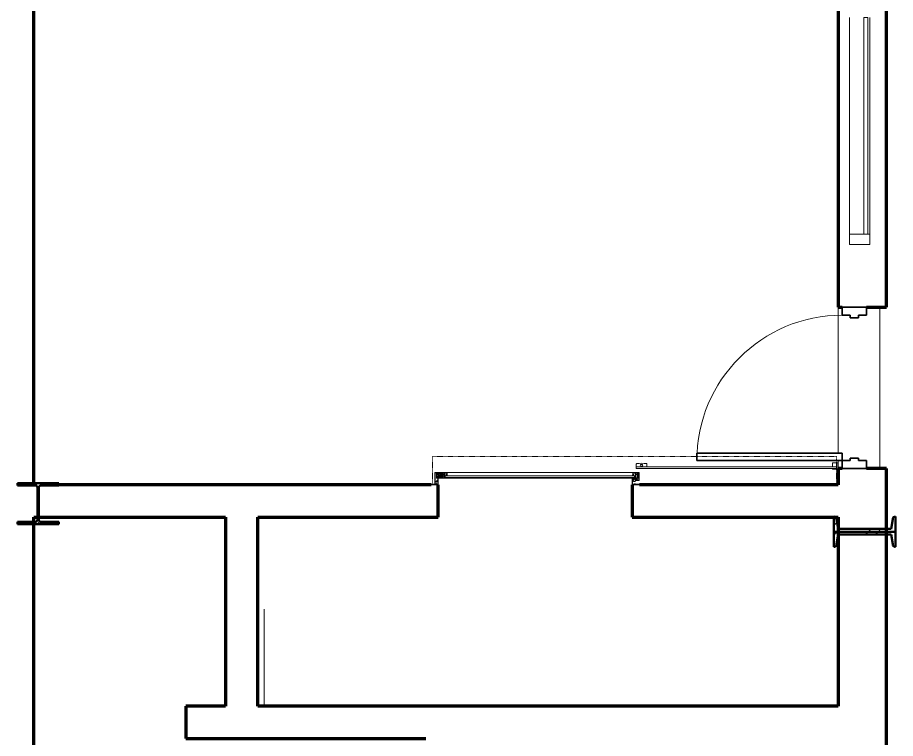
# Model space of a CAD drawing. Header units: millimetres. Extents: x -43239 to -23104, y -13901 to 9341.
# Drawn here: x -28539 to -23106, y -667 to 3795 of the extents above; entities that cross this region are included whole.
import ezdxf

# ---------------------------------------------------------------- set-up
doc = ezdxf.new("R2010")
doc.units = ezdxf.units.MM
doc.linetypes.add('Dash 3mm', pattern=[6, 3, -3])
for name, color, linetype, lineweight in [('A-DETL', 90, 'Continuous', 9), ('A-DETL-GENF', 92, 'Continuous', 9), ('A-DOOR', 31, 'Continuous', 18), ('A-DOOR-FRAM', 31, 'Continuous', 35), ('A-DOOR-HDLN', 31, 'Dash 3mm', 18), ('A-FLOR', 192, 'Continuous', 18), ('A-GENM', 13, 'Continuous', 9), ('A-GLAZ-CURT', 52, 'Continuous', 9), ('A-GLAZ-CWMG', 51, 'Continuous', 9), ('A-WALL', 113, 'Continuous', 18), ('S-COLS', 52, 'Continuous', 9)]:
    doc.layers.add(name, color=color, linetype=linetype, lineweight=lineweight)
pattern_1 = [(45, (0, 0), (-125.7236, 125.7236), []), (45, (0, 190.5), (-125.7236, 125.7236), [])]

# ---------------------------------------------------------------- blocks, each defined once
blk = doc.blocks.new('System Panel - Glazed-V6-Comedor')
at = {"layer": 'A-GLAZ-CURT'}
for p, q in [((-670.1, 49.5), (670.1, 49.5)), ((-670.1, 49.5), (-670.1, 24.5)), ((670.1, 24.5), (-670.1, 24.5))]:
    blk.add_line(p, q, dxfattribs=at)
blk = doc.blocks.new('Rectangular Mullion - 65 x 125mm rectangular-2878821-Comedor')
at = {"layer": 'A-GLAZ-CWMG'}
for p, q in [((-23389.1, 2455.3), (-23389.1, 3795.5)), ((-23264.1, 2455.3), (-23264.1, 3795.5))]:
    blk.add_line(p, q, dxfattribs=at)
blk = doc.blocks.new('Rectangular Mullion - 65 x 125mm rectangular-3402886-Comedor')
at = {"layer": 'A-GLAZ-CWMG'}
for p, q in [((-65, -62.5), (-65, 62.5)), ((-65, 62.5), (0, 62.5)), ((0, 62.5), (0, -62.5)), ((0, -62.5), (-65, -62.5))]:
    blk.add_line(p, q, dxfattribs=at)
blk = doc.blocks.new('UC-Universal Column-Column - 254x254x73UC-V18-Comedor')
at = {"layer": 'S-COLS'}
h = blk.add_hatch(dxfattribs=at)
h.set_pattern_fill('FP1_14', color=256, style=0, pattern_type=2)
h.set_pattern_definition([(45, (28411.89, -786.42), (-125.7236, 125.7236), []), (45, (28411.89, -595.92), (-125.7236, 125.7236), [])])
h.paths.add_polyline_path([(-127.3, -127), (127.3, -127), (127.3, -112.8), (17, -112.8), (8, -109.1), (4.3, -100.2), (4.3, 100.1), (8, 109.1), (17, 112.8), (127.3, 112.8), (127.3, 127), (-127.3, 127), (-127.3, 112.8), (-17, 112.8), (-8, 109.1), (-4.3, 100.1), (-4.3, -100.2), (-8, -109.1), (-17, -112.8), (-127.3, -112.8)])
at = {"layer": 'S-COLS', "lineweight": 50}
for p, q in [((127.3, 127), (-127.3, 127)), ((-127.3, 127), (-127.3, 112.8)), ((-127.3, 112.8), (-17, 112.8)), ((17, 112.8), (127.3, 112.8)), ((127.3, 112.8), (127.3, 127)), ((-4.3, 100.1), (-4.3, -100.2)), ((4.3, -100.2), (4.3, 100.1)), ((-17, -112.8), (-127.3, -112.8)), ((-127.3, -112.8), (-127.3, -127)), ((-127.3, -127), (127.3, -127)), ((127.3, -112.8), (17, -112.8)), ((127.3, -127), (127.3, -112.8))]:
    blk.add_line(p, q, dxfattribs=at)
for centre, start, end in [((-17, 100.1), 0, 90), ((17, 100.1), 90, 180), ((-17, -100.2), 270, 0), ((17, -100.2), 180, 270)]:
    blk.add_arc(centre, 12.7, start, end, dxfattribs=at)
blk = doc.blocks.new('M_Door-Passage-Single-Flush - 900 x 2000mm-3275742-Comedor')
at = {"layer": 'A-DOOR', "lineweight": 35}
for p, q in [((405, -131.35), (450, -131.35)), ((405, -1031.35), (405, -131.35)), ((450, -131.35), (450, -1031.35)), ((450, -1031.35), (405, -1031.35))]:
    blk.add_line(p, q, dxfattribs=at)
at = {"layer": 'A-DOOR', "lineweight": 9}
blk.add_arc((450, -131.35), 900, 180, 270, dxfattribs=at)
at = {"layer": 'A-DOOR-FRAM'}
for p, q in [((-500, 18.65), (-450, 18.65)), ((-500, -131.35), (-500, 18.65)), ((-450, 18.65), (-450, -30.5625)), ((450, 18.65), (500, 18.65)), ((450, -30.5625), (450, 18.65)), ((500, 18.65), (500, -131.35)), ((-450, -30.5625), (-434.125, -30.5625)), ((-434.125, -30.5625), (-434.125, -81.5875)), ((434.125, -30.5625), (450, -30.5625)), ((434.125, -81.5875), (434.125, -30.5625)), ((-450, -81.5875), (-450, -131.35)), ((-434.125, -81.5875), (-450, -81.5875)), ((450, -81.5875), (434.125, -81.5875)), ((450, -131.35), (450, -81.5875)), ((-450, -131.35), (-500, -131.35)), ((500, -131.35), (450, -131.35))]:
    blk.add_line(p, q, dxfattribs=at)
blk = doc.blocks.new('Automatic-Door_Single_Gilgen_SL-PSXP_Without-Side-Panel_On-Wall - Automatic-Door_Single_Gilgen_SL-PSXP_Without-Side-Panel_On-Wall-2962612-Comedor')
at = {"layer": 'A-DETL-GENF', "lineweight": 18}
h = blk.add_hatch(color=256, dxfattribs=at)
h.paths.add_polyline_path([(-641, -101.5), (-641, -103), (-632.6, -102.8)])
h.paths.add_polyline_path([(-609.5, -135.5), (-608, -136.5), (-608, -135.5)])
h.paths.add_polyline_path([(-609.5, -134.3), (-609.3, -132.9), (-612.5, -132.9), (-612.5, -133.9), (-611, -133.9), (-611, -135.1), (-609.5, -135.5)])
h.paths.add_polyline_path([(-602, -135.5), (-603.5, -135.5), (-603.5, -136.5), (-601.5, -136.5)])
h.paths.add_polyline_path([(-645, -100), (-645, -104.5), (-643.6, -104.5), (-642.7, -103), (-643.8, -103), (-643.8, -101.5), (-641, -101.5), (-632, -102.4), (-618.5, -103), (-618.5, -104.7), (-619.5, -105.3), (-613, -105.3), (-613, -103), (-611, -103), (-611, -106.2), (-609.5, -106.2), (-609.5, -103), (-603, -103.3), (-602.1, -104.5), (-602, -105), (-602, -128.3), (-603.8, -128.3), (-603.3, -129.8), (-602, -129.8), (-602, -132.3), (-608.2, -132.3), (-609.5, -134.3), (-602, -134.3), (-602, -135.5), (-600, -135), (-600, -100)])
h.paths.add_polyline_path([(-609.5, -118.8), (-611, -118.8), (-611, -120.2), (-620, -120), (-620, -121.4), (-610, -121.4), (-609.5, -120.2)])
h.paths.add_polyline_path([(-608.5, -120.2), (-610, -121.4), (-610, -123.1), (-608.5, -123.6)])
h.paths.add_polyline_path([(-608.2, -124.3), (-609, -125.6), (-605.8, -128.8), (-604.5, -128)])
h.paths.add_polyline_path([(-617, -132.9), (-619, -132.9), (-623, -135.2), (-623, -136.5), (-608, -136.5), (-611, -135.1), (-618.5, -135.1), (-618.5, -133.9), (-617, -133.9)])
h = blk.add_hatch(color=256, dxfattribs=at)
h.paths.add_polyline_path([(645, -100), (600, -100), (600, -107.9), (604, -103.1), (604.5, -103), (610, -103), (610, -106.2), (611.5, -106.2), (611.5, -103), (613.5, -103), (614.1, -105.3), (618.8, -104.9), (618.5, -104.7), (618.5, -103), (643.8, -101.5), (643.8, -103), (642.7, -103), (643.6, -104.5), (645, -104.5)])
h.paths.add_polyline_path([(641, -101.5), (632.6, -102.8), (641, -103)])
h.paths.add_polyline_path([(602.5, -105), (600.4, -108.7), (600.4, -112.4)])
h.paths.add_polyline_path([(602.5, -105), (600.4, -112.6), (600.5, -116.4)])
h.paths.add_polyline_path([(602.5, -128.3), (600, -117.1), (600, -145.6), (602, -145.6), (602, -142.5), (610, -142.5), (610.2, -147.1), (612, -141), (602, -141), (602, -129.8), (603.8, -129.8), (604.3, -128.3)])
h.paths.add_polyline_path([(602.5, -105), (600.5, -116.6), (602.5, -128.3)])
h.paths.add_polyline_path([(610.5, -121.4), (609, -120.2), (609, -123.6), (610.5, -123.1)])
h.paths.add_polyline_path([(610, -118.8), (610.5, -121.4), (618.5, -121.4), (618.5, -174.5), (612, -174.5), (610.4, -159.1), (610, -164), (600, -164), (600, -167.6), (602, -167.6), (602, -165.5), (610, -165.5), (610, -174.5), (602, -174.5), (602, -172.4), (600, -172.4), (600, -176.5), (620.5, -176.5), (620.5, -120), (611.5, -120.2), (611.5, -118.8)])
h.paths.add_polyline_path([(608.7, -124.3), (605, -128), (606.3, -128.8), (609.5, -125.6)])
h.paths.add_polyline_path([(612, -141), (610.3, -147.6), (610, -152.5), (602, -152.5), (602, -150.4), (600, -150.5), (600, -154), (610, -154), (610.4, -158.9)])
h.paths.add_polyline_path([(612, -141), (610.4, -159), (612, -174.5)])
h = blk.add_hatch(color=256, dxfattribs=at)
h.paths.add_polyline_path([(613.2, -106.6), (612.2, -106.5), (612.2, -108.1), (613.2, -108.1)])
h.paths.add_polyline_path([(613.1, -105.1), (612, -105.7), (613.2, -106.6), (618.8, -106.6), (618.3, -105.6), (614.1, -105.6)])
h.paths.add_polyline_path([(620.5, -105.3), (619.1, -105.3), (618.8, -106.6), (619.1, -119.9), (620.5, -119.9)])
h.paths.add_polyline_path([(613.2, -117.1), (612.2, -117.1), (612.2, -118.7), (613.2, -118.6)])
h.paths.add_polyline_path([(613.2, -118.6), (612, -119.5), (613.1, -120.1), (614.1, -119.6), (618.3, -119.6), (618.8, -118.6)])
h = blk.add_hatch(color=256, dxfattribs=at)
h.paths.add_polyline_path([(-640.5, -126.5), (-643, -126.5), (-643, -176.5), (-603, -176.5), (-603, -174.5), (-619.5, -174), (-619.5, -143.5), (-603, -143.5), (-603, -141.5), (-622.9, -141.5), (-624.2, -140.7), (-625, -141.5), (-628, -141.5), (-628.8, -140.7), (-630.1, -141.5), (-640.5, -141.5), (-640.5, -128.5), (-634.5, -128.5), (-634.5, -130.1), (-631.6, -130.1), (-631.6, -129.1), (-633, -129.1), (-633, -127.9), (-625.2, -127.9), (-625.6, -129.1), (-626.7, -129.1), (-626.7, -130.1), (-625, -130.1), (-619, -127.8), (-619, -126.5), (-635.8, -126.5)])
h.paths.add_polyline_path([(-634.5, -143.5), (-634.5, -174.5), (-640.5, -174.5), (-640.5, -143.5)])
h.paths.add_polyline_path([(-622, -144), (-622, -152.8), (-623.5, -152.8), (-623.5, -154.6), (-622, -154.6), (-622, -163.4), (-632, -163.4), (-632, -154.6), (-630.5, -154.6), (-630.5, -152.8), (-632, -152.8), (-632, -144), (-622.9, -144)])
h.paths.add_polyline_path([(-632, -165.2), (-622, -165.2), (-622, -174), (-632, -174)])
for points in [[(-604.6, -159.7), (-604.6, -161.3), (-609.1, -161.3), (-609.1, -159.7), (-610.7, -159.7), (-610.7, -162.9), (-604.6, -162.9), (-604.6, -172.9), (-619.5, -172.9), (-619.5, -174.5), (-603, -174.5), (-603, -159.7)], [(553.7, -159.7), (552.1, -159.7), (552.1, -161.3), (547.6, -161.3), (547.6, -159.7), (546, -159.7), (546, -174.5), (562.5, -174.5), (562.5, -172.9), (547.6, -172.9), (547.6, -162.9), (553.7, -162.9), (553.7, -161.3)]]:
    blk.add_hatch(color=256, dxfattribs=at).paths.add_polyline_path(points)
h = blk.add_hatch(color=256, dxfattribs=at)
h.paths.add_polyline_path([(546, -176.5), (546, -176.5), (547.6, -175.7)])
h.paths.add_polyline_path([(565, -141.5), (546, -141.9), (546, -143.5), (562.5, -144), (562.5, -174.5), (546, -174.5), (546, -176.5), (586, -176), (586, -172.4), (584, -172.4), (584, -174.5), (577.5, -174), (577.5, -165.2), (584, -165.2), (584, -167.6), (586, -167.5), (586, -161.4), (584, -161.4), (584, -163.4), (581.5, -163.4), (581.5, -160.4), (580.8, -160.1), (576.5, -160.1), (576.5, -157.9), (581.5, -157.6), (581.5, -154.6), (584, -154.6), (584, -156.6), (586, -156.6), (586, -150.4), (584, -150.4), (584, -152.8), (577.5, -152.8), (577.5, -143.5), (584, -143.5), (584, -145.6), (586, -145.3), (586, -141.5), (577.5, -141.5)])
h.paths.add_polyline_path([(565, -144), (575, -144), (575, -152.8), (565, -152.8)])
h.paths.add_polyline_path([(575, -154.6), (575, -163.4), (565, -163.4), (565, -154.6)])
h.paths.add_polyline_path([(565, -165.2), (575, -165.2), (575, -174), (565, -174), (565, -172.9)])
h = blk.add_hatch(color=256, dxfattribs=at)
h.paths.add_polyline_path([(587.5, -142), (586, -142), (586, -145.6), (584, -145.6), (583.2, -144.6), (580, -146.4), (580, -149.6), (583.2, -151.4), (584, -150.4), (586, -150.4), (586, -167.6), (584, -167.6), (583.2, -166.6), (580, -168.4), (580, -171.6), (583.2, -173.4), (584, -172.4), (586, -172.4), (586, -176), (596.5, -176), (597.5, -174.7), (596.9, -172.7), (595.9, -174), (588, -174), (588.4, -148.7), (594.8, -153.1), (595.6, -151.9), (589.7, -147.3), (588.6, -144.8), (588, -143)])
h.paths.add_polyline_path([(594.9, -155.5), (588.5, -161.4), (589.6, -161.9), (595.8, -156.6), (595.4, -156.1)])
h.paths.add_polyline_path([(595.4, -170.8), (595.6, -172.2), (595.9, -171.3), (595.6, -171)])
h.paths.add_polyline_path([(589.8, -166.9), (588.5, -167.9), (594.5, -172.1), (595.1, -170.7), (590.4, -167.4)])
h.paths.add_polyline_path([(596.2, -171.7), (596.2, -173), (596.7, -172.3)])
h = blk.add_hatch(color=256, dxfattribs=at)
h.paths.add_polyline_path([(589.5, -142), (588.5, -143), (589.1, -145.3), (590.1, -144), (598, -144), (598, -169.6), (591.2, -164.9), (590.4, -166.1), (596.7, -171.2), (597.5, -173.6), (597.5, -174.9), (598.5, -176), (600, -176), (600, -172.4), (602, -172.4), (602.8, -173.4), (606, -171.6), (606, -168.4), (602.8, -166.6), (602, -167.6), (600, -167.6), (600, -150.4), (602, -150.4), (602.8, -151.4), (606, -149.6), (606, -146.4), (602.8, -144.6), (602, -145.6), (600, -145.6), (600, -142)])
h.paths.add_polyline_path([(589.7, -146.3), (590.6, -147.1), (590.9, -145.4)])
h.paths.add_polyline_path([(590.4, -144.7), (589.1, -145.3), (589.7, -146.3)])
h.paths.add_polyline_path([(591.5, -145.9), (590.6, -147.1), (596.2, -151.1), (598, -150.5)])
h.paths.add_polyline_path([(596.4, -156.1), (590.2, -161.4), (591.1, -162.5), (598, -156.8)])
at = {"layer": 'A-DETL-GENF'}
for p, q in [((-645, -100), (-645, -104.5)), ((-600, -100), (-645, -100)), ((-645, -104.5), (-643.6, -104.5)), ((-643.8, -103), (-643.8, -101.5)), ((-643.8, -101.5), (-641, -101.5)), ((-642.7, -103), (-643.8, -103)), ((-643.6, -104.5), (-642.7, -103)), ((-641, -101.5), (-641, -103)), ((-641, -103), (-632.6, -103)), ((-631.4, -103), (-618.5, -103)), ((-618.5, -104.7), (-620.1, -104.7)), ((-620.1, -104.7), (-619.5, -105.3)), ((-619.5, -105.3), (-613, -105.3)), ((-618.5, -103), (-618.5, -104.7)), ((-613, -105.3), (-613, -103)), ((-613, -103), (-611, -103)), ((-611, -103), (-611, -106.2)), ((-611, -106.2), (-609.5, -106.2)), ((-609.5, -106.2), (-609.5, -103)), ((-609.5, -103), (-604, -103)), ((-602, -105), (-602, -128.3)), ((-600, -135), (-600, -100)), ((600, -100), (600, -107.9)), ((645, -100), (600, -100)), ((602.5, -128.3), (602.5, -105)), ((604.5, -103), (610, -103)), ((610, -103), (610, -106.2)), ((610, -106.2), (611.5, -106.2)), ((611.5, -106.2), (611.5, -103)), ((611.5, -103), (613.5, -103)), ((613.1, -105.1), (612, -105.7)), ((612.2, -106.5), (612.2, -108.1)), ((612.2, -108.1), (613.2, -108.1)), ((614.1, -105.6), (613.1, -105.1)), ((613.2, -108.1), (613.2, -106.6)), ((613.2, -106.6), (618.8, -106.6)), ((613.5, -103), (613.5, -104.7)), ((613.5, -104.7), (614.1, -105.3)), ((614.1, -105.3), (619.1, -105.3)), ((618.3, -105.6), (614.1, -105.6)), ((619.1, -105.3), (618.3, -105.6)), ((618.5, -104.7), (618.5, -103)), ((618.5, -103), (631.4, -103)), ((620.1, -104.7), (618.5, -104.7)), ((618.8, -106.6), (618.8, -118.6)), ((620.5, -105.3), (619.1, -105.3)), ((619.5, -105.3), (620.1, -104.7)), ((620.5, -119.9), (620.5, -105.3)), ((632.6, -103), (641, -103)), ((641, -103), (641, -101.5)), ((641, -101.5), (643.8, -101.5)), ((643.8, -103), (642.7, -103)), ((642.7, -103), (643.6, -104.5)), ((643.6, -104.5), (645, -104.5)), ((643.8, -101.5), (643.8, -103)), ((645, -104.5), (645, -100)), ((-635.8, -126.5), (-643, -126.5)), ((-643, -126.5), (-643, -176.5)), ((-640.5, -141.5), (-640.5, -128.5)), ((-640.5, -128.5), (-634.5, -128.5)), ((-630.1, -141.5), (-640.5, -141.5)), ((-640.5, -174.5), (-640.5, -143.5)), ((-640.5, -143.5), (-634.5, -143.5)), ((-619, -126.5), (-635.8, -126.5)), ((-634.5, -128.5), (-634.5, -130.1)), ((-634.5, -130.1), (-631.6, -130.1)), ((-634.5, -143.5), (-634.5, -174.5)), ((-633, -129.1), (-633, -127.9)), ((-633, -127.9), (-625.2, -127.9)), ((-631.6, -129.1), (-633, -129.1)), ((-631.2, -130.1), (-632.9, -130.1)), ((-632.9, -130.1), (-632.9, -131.1)), ((-632.9, -131.1), (-630, -131.1)), ((-625.6, -128.1), (-632.6, -128.1)), ((-632.6, -128.1), (-632.6, -129.1)), ((-632.6, -129.1), (-631.2, -129.1)), ((-632, -152.8), (-632, -144)), ((-632, -144), (-622, -144)), ((-630.5, -152.8), (-632, -152.8)), ((-632, -163.4), (-632, -154.6)), ((-632, -154.6), (-630.5, -154.6)), ((-631.6, -130.1), (-631.6, -129.1)), ((-631.2, -129.1), (-631.2, -130.1)), ((-630.5, -154.6), (-630.5, -152.8)), ((-630.4, -129.1), (-627.8, -129.1)), ((-630.4, -130.1), (-630.4, -129.1)), ((-627.8, -130.1), (-630.4, -130.1)), ((-628.8, -140.7), (-630.1, -141.5)), ((-629.1, -131.1), (-630, -136.1)), ((-630, -136.1), (-627, -136.6)), ((-629.3, -135.6), (-628.5, -131.1)), ((-626.9, -136), (-629.3, -135.6)), ((-628, -140.7), (-628.8, -140.7)), ((-628.5, -131.1), (-626.1, -131.1)), ((-628, -141.5), (-628, -140.7)), ((-625, -141.5), (-628, -141.5)), ((-627.8, -129.1), (-627.8, -130.1)), ((-627, -136.6), (-627.7, -140.4)), ((-627.7, -140.4), (-626.9, -140.5)), ((-627, -130.1), (-627, -129.1)), ((-627, -129.1), (-625.6, -129.1)), ((-626.1, -130.1), (-627, -130.1)), ((-626.1, -131.1), (-626.9, -136)), ((-626.9, -140.5), (-625.3, -131.2)), ((-625.2, -129.1), (-626.7, -129.1)), ((-626.7, -129.1), (-626.7, -130.1)), ((-626.7, -130.1), (-625, -130.1)), ((-625.6, -129.1), (-625.6, -128.1)), ((-625.2, -127.9), (-625.2, -129.1)), ((-625, -130.1), (-619, -127.8)), ((-624.2, -140.7), (-625, -140.7)), ((-625, -140.7), (-625, -141.5)), ((-622.9, -141.5), (-624.2, -140.7)), ((-622, -152.8), (-623.5, -152.8)), ((-623.5, -152.8), (-623.5, -154.6)), ((-623.5, -154.6), (-622, -154.6)), ((-619, -132.9), (-623, -135.2)), ((-623, -135.2), (-623, -136.5)), ((-623, -136.5), (-608, -136.5)), ((-603, -141.5), (-622.9, -141.5)), ((-622, -144), (-622, -152.8)), ((-622, -154.6), (-622, -163.4)), ((-615.3, -120), (-620, -120)), ((-620, -120), (-620, -121.4)), ((-620, -121.4), (-610, -121.4)), ((-619.5, -174.5), (-619.5, -143.5)), ((-619.5, -143.5), (-603, -143.5)), ((-619, -127.8), (-619, -126.5)), ((-617, -132.9), (-619, -132.9)), ((-618.5, -135.1), (-618.5, -133.9)), ((-618.5, -133.9), (-617, -133.9)), ((-611, -135.1), (-618.5, -135.1)), ((-603, -143.5), (-618.3, -143.5)), ((-618.3, -143.5), (-618.3, -144.5)), ((-618.3, -144.5), (-601.8, -144.5)), ((-617, -133.9), (-617, -132.9)), ((-614.5, -119.7), (-615.3, -120)), ((-613.5, -119.7), (-614.5, -119.7)), ((-612.8, -120.2), (-613.5, -119.7)), ((-613.4, -157.2), (-613.4, -158.5)), ((-611, -120.2), (-612.8, -120.2)), ((-609.3, -132.9), (-612.5, -132.9)), ((-612.5, -132.9), (-612.5, -133.9)), ((-612.5, -133.9), (-611, -133.9)), ((-610.9, -154.5), (-611.9, -154.5)), ((-609.5, -118.8), (-611, -118.8)), ((-611, -118.8), (-611, -120.2)), ((-611, -133.9), (-611, -135.1)), ((-610.9, -157.3), (-610.9, -154.5)), ((-607.6, -157.3), (-610.9, -157.3)), ((-609.1, -159.7), (-610.7, -159.7)), ((-610.7, -159.7), (-610.7, -162.9)), ((-610.7, -162.9), (-604.6, -162.9)), ((-610, -121.4), (-610, -123.1)), ((-609.5, -120.2), (-609.5, -118.8)), ((-608.5, -120.2), (-609.5, -120.2)), ((-609.5, -135.5), (-609.5, -134.3)), ((-609.5, -134.3), (-602, -134.3)), ((-608, -135.5), (-609.5, -135.5)), ((-608.2, -132.3), (-609.3, -132.9)), ((-609.1, -161.3), (-609.1, -159.7)), ((-604.6, -161.3), (-609.1, -161.3)), ((-609, -125.6), (-605.8, -128.8)), ((-608.5, -123.6), (-608.5, -120.2)), ((-604.5, -128), (-608.2, -124.3)), ((-602, -132.3), (-608.2, -132.3)), ((-608, -136.5), (-608, -135.5)), ((-606.3, -154.5), (-607.6, -157.3)), ((-604.8, -154.5), (-606.3, -154.5)), ((-606.2, -157.6), (-604.8, -154.5)), ((-603.4, -157.6), (-606.2, -157.6)), ((-603, -159.7), (-604.6, -159.7)), ((-604.6, -159.7), (-604.6, -161.3)), ((-604.6, -162.9), (-604.6, -172.9)), ((-602, -128.3), (-603.8, -128.3)), ((-602, -135.5), (-603.5, -135.5)), ((-603.5, -135.5), (-603.5, -136.5)), ((-603.5, -136.5), (-601.5, -136.5)), ((-602.1, -154.5), (-603.4, -157.6)), ((-603.3, -129.8), (-602, -129.8)), ((-603, -143.5), (-603, -141.5)), ((-602, -141.9), (-603, -141.9)), ((-603, -141.9), (-603, -143.5)), ((-603, -174.5), (-603, -159.7)), ((-603, -159.7), (-603, -161.7)), ((-600.4, -154.5), (-602.1, -154.5)), ((-602, -129.8), (-602, -132.3)), ((-602, -134.3), (-602, -135.5)), ((-601.8, -144.5), (-602, -141.9)), ((545.1, -154.5), (543.4, -154.5)), ((545, -141.9), (544.8, -144.5)), ((544.8, -144.5), (561.3, -144.5)), ((546, -141.9), (545, -141.9)), ((546.4, -157.6), (545.1, -154.5)), ((586, -141.5), (546, -141.5)), ((546, -141.5), (546, -143.5)), ((546, -143.5), (546, -141.9)), ((561.3, -143.5), (546, -143.5)), ((546, -143.5), (562.5, -143.5)), ((547.6, -159.7), (546, -159.7)), ((546, -159.7), (546, -174.5)), ((546, -161.7), (546, -159.7)), ((549.2, -157.6), (546.4, -157.6)), ((547.6, -161.3), (547.6, -159.7)), ((552.1, -161.3), (547.6, -161.3)), ((547.6, -172.9), (547.6, -162.9)), ((547.6, -162.9), (553.7, -162.9)), ((549.3, -154.5), (547.8, -154.5)), ((547.8, -154.5), (549.2, -157.6)), ((550.6, -157.3), (549.3, -154.5)), ((553.9, -157.3), (550.6, -157.3)), ((553.7, -159.7), (552.1, -159.7)), ((552.1, -159.7), (552.1, -161.3)), ((553.7, -162.9), (553.7, -159.7)), ((554.9, -154.5), (553.9, -154.5)), ((553.9, -154.5), (553.9, -157.3)), ((556.4, -158.5), (556.4, -157.2)), ((561.3, -144.5), (561.3, -143.5)), ((562.5, -143.5), (562.5, -174.5)), ((565, -152.8), (565, -144)), ((565, -144), (575, -144)), ((575, -152.8), (565, -152.8)), ((565, -154.6), (575, -154.6)), ((565, -163.4), (565, -154.6)), ((575, -144), (575, -152.8)), ((575, -154.6), (575, -163.4)), ((576.5, -160.1), (576.5, -157.9)), ((576.5, -157.9), (580.8, -157.9)), ((580.8, -160.1), (576.5, -160.1)), ((577.5, -152.8), (577.5, -143.5)), ((577.5, -143.5), (584, -143.5)), ((584, -152.8), (577.5, -152.8)), ((583.2, -144.6), (580, -146.4)), ((580, -146.4), (580, -149.6)), ((580, -149.6), (583.2, -151.4)), ((580.8, -157.9), (581.5, -157.6)), ((581.5, -160.4), (580.8, -160.1)), ((581.5, -157.6), (581.5, -154.6)), ((581.5, -154.6), (584, -154.6)), ((581.5, -163.4), (581.5, -160.4)), ((584, -145.6), (583.9, -144.8)), ((583.9, -151.2), (584, -150.4)), ((584, -143.5), (584, -145.6)), ((586, -145.6), (584, -145.6)), ((584, -145.6), (586, -145.6)), ((584, -150.4), (586, -150.4)), ((586, -150.4), (584, -150.4)), ((584, -150.4), (584, -152.8)), ((584, -154.6), (584, -156.6)), ((584, -156.6), (586, -156.6)), ((586, -161.4), (584, -161.4)), ((584, -161.4), (584, -163.4)), ((586, -145.6), (586, -141.5)), ((586, -142), (586, -145.6)), ((587.5, -142), (586, -142)), ((586, -150.4), (586, -167.6)), ((586, -156.6), (586, -150.4)), ((586, -167.6), (586, -161.4)), ((588, -161.2), (588, -148.4)), ((588, -148.4), (594.8, -153.1)), ((594.9, -155.5), (588, -161.2)), ((588.5, -144), (588.5, -143)), ((600, -142), (589.5, -142)), ((589.6, -161.9), (590.2, -161.4)), ((590.1, -144), (598, -144)), ((596.4, -156.1), (590.2, -161.4)), ((590.6, -147.1), (596.2, -151.1)), ((595.6, -151.9), (591.1, -148.7)), ((591.1, -162.5), (598, -156.8)), ((598, -150.5), (591.5, -145.9)), ((598, -144), (598, -150.5)), ((598, -156.8), (598, -169.6)), ((600, -109.1), (600, -111.9)), ((600, -113.1), (600, -115.9)), ((600, -117.1), (600, -142)), ((600, -145.6), (600, -142)), ((602, -145.6), (600, -145.6)), ((600, -167.6), (600, -150.4)), ((600, -150.4), (602, -150.4)), ((600, -154), (610, -154)), ((602, -141), (602, -129.8)), ((602, -129.8), (603.8, -129.8)), ((612, -141), (602, -141)), ((602, -145.6), (602, -142.5)), ((602, -142.5), (610, -142.5)), ((602, -152.5), (602, -150.4)), ((610, -152.5), (602, -152.5)), ((604.3, -128.3), (602.5, -128.3)), ((606, -146.4), (602.8, -144.6)), ((602.8, -151.4), (606, -149.6)), ((608.7, -124.3), (605, -128)), ((606, -149.6), (606, -146.4)), ((606.3, -128.8), (609.5, -125.6)), ((610, -120.2), (609, -120.2)), ((609, -120.2), (609, -123.6)), ((611.5, -118.8), (610, -118.8)), ((610, -118.8), (610, -120.2)), ((610, -142.5), (610, -147)), ((610, -148), (610, -152.5)), ((610, -154), (610, -158.5)), ((610, -159.5), (610, -164)), ((610.5, -123.1), (610.5, -121.4)), ((610.5, -121.4), (618.5, -121.4)), ((611.5, -120.2), (611.5, -118.8)), ((613.4, -120.2), (611.5, -120.2)), ((612, -119.5), (613.1, -120.1)), ((612, -174.5), (612, -141)), ((613.2, -117.1), (612.2, -117.1)), ((612.2, -117.1), (612.2, -118.7)), ((613.1, -120.1), (614.1, -119.6)), ((613.2, -118.6), (613.2, -117.1)), ((618.8, -118.6), (613.2, -118.6)), ((614, -119.7), (613.4, -120.2)), ((615, -119.7), (614, -119.7)), ((614.1, -119.6), (618.3, -119.6)), ((615.7, -120), (615, -119.7)), ((620.5, -120), (615.7, -120)), ((618.3, -119.6), (619.1, -119.9)), ((618.5, -121.4), (618.5, -174.5)), ((619.1, -119.9), (620.5, -119.9)), ((620.5, -176.5), (620.5, -120)), ((-1872, -234.7), (-1872, -199.4)), ((-1841.3, -197.5), (-1870.1, -197.5)), ((-1840, -201.5), (-1865, -201.5)), ((-1865, -201.5), (-1865, -211.5)), ((-1865, -211.5), (-1840, -211.5)), ((-1840, -201.5), (-1840, -198.8)), ((-1840, -232.6), (-1840, -211.5)), ((-691, -213.8), (-691, -228.8)), ((-627.3, -211.5), (-688.7, -211.5)), ((-655.1, -216.2), (-660.9, -216.2)), ((-643, -176.5), (-603, -176.5)), ((-634.5, -174.5), (-640.5, -174.5)), ((-622, -163.4), (-632, -163.4)), ((-632, -174), (-632, -165.2)), ((-632, -165.2), (-622, -165.2)), ((-622, -174), (-632, -174)), ((-625, -228.8), (-625, -213.8)), ((-622, -165.2), (-622, -174)), ((-604.6, -172.9), (-619.5, -172.9)), ((-619.5, -172.9), (-619.5, -174.5)), ((-619.5, -174.5), (-603, -174.5)), ((-603, -174.5), (-619.5, -174.5)), ((-603, -176.5), (-603, -174.5)), ((546, -174.5), (562.5, -174.5)), ((548, -174.5), (546, -174.5)), ((546, -174.5), (546, -176.5)), ((546, -176.5), (586, -176.5)), ((562.5, -172.9), (547.6, -172.9)), ((550, -174.5), (548, -174.5)), ((562.5, -174.5), (550, -174.5)), ((562.5, -174.5), (562.5, -172.9)), ((575, -163.4), (565, -163.4)), ((565, -174), (565, -165.2)), ((565, -165.2), (575, -165.2)), ((575, -174), (565, -174)), ((575, -165.2), (575, -174)), ((577.5, -174.5), (577.5, -165.2)), ((577.5, -165.2), (584, -165.2)), ((584, -174.5), (577.5, -174.5)), ((583.2, -166.6), (580, -168.4)), ((580, -168.4), (580, -171.6)), ((580, -171.6), (583.2, -173.4)), ((584, -163.4), (581.5, -163.4)), ((584, -167.6), (583.9, -166.8)), ((583.9, -173.2), (584, -172.4)), ((584, -165.2), (584, -167.6)), ((586, -167.6), (584, -167.6)), ((584, -167.6), (586, -167.6)), ((584, -172.4), (586, -172.4)), ((586, -172.4), (584, -172.4)), ((584, -172.4), (584, -174.5)), ((586, -172.4), (586, -176)), ((586, -176.5), (586, -172.4)), ((586, -176), (596.5, -176)), ((588, -174), (588, -167.5)), ((588, -167.5), (594.5, -172.1)), ((595.9, -174), (588, -174)), ((595.4, -170.8), (589.8, -166.9)), ((590.4, -166.1), (594.9, -169.3)), ((598, -169.6), (591.2, -164.9)), ((598.5, -176), (600, -176)), ((610, -164), (600, -164)), ((602, -167.6), (600, -167.6)), ((600, -176), (600, -172.4)), ((600, -172.4), (602, -172.4)), ((600, -176.5), (620.5, -176.5)), ((602, -167.6), (602, -165.5)), ((602, -165.5), (610, -165.5)), ((602, -174.5), (602, -172.4)), ((610, -174.5), (602, -174.5)), ((606, -168.4), (602.8, -166.6)), ((602.8, -173.4), (606, -171.6)), ((606, -171.6), (606, -168.4)), ((610, -165.5), (610, -174.5)), ((618.5, -174.5), (612, -174.5)), ((-1870.2, -236.5), (-1843.9, -236.5)), ((-660.9, -226.4), (-655.1, -226.4))]:
    blk.add_line(p, q, dxfattribs=at)
for centre, radius, start, end in [((-632, -103), 0.583, 0, 180), ((-604, -105), 2, 360, 90), ((599.9, -108.5), 0.6, 283.572, 76.428), ((604.5, -105), 2, 90, 180), ((612.8, -105.9), 0.89, 166.515, 223.485), ((632, -103), 0.583, 0, 180), ((-629.6, -131.1), 0.462, 350.1069, 184.8121), ((-626.1, -131), 0.9, 350.1069, 90), ((-614.5, -154.8), 2.6, 293.5555, 6.4445), ((-611.2, -163.8), 5.7, 32.026, 113.4067), ((-606.5, -123.1), 3.5, 180, 225), ((-607.5, -123.6), 1, 180, 225), ((-604.4, -161.1), 1.99, 45.6086, 168.3854), ((-603.3, -126.3), 3.5, 225, 270), ((-603.8, -127.3), 1, 225, 270), ((-604.2, -159.4), 2.66, 297.6074, 356.9914), ((-586.8, -160.3), 14.8, 157.0086, 176.9914), ((-601.5, -135), 1.5, 269.963, 360), ((529.8, -160.3), 14.8, 3.0086, 22.9914), ((547.2, -159.4), 2.66, 183.0086, 242.3926), ((547.4, -161.1), 1.99, 11.6146, 134.3914), ((554.2, -163.8), 5.7, 66.5933, 147.974), ((557.5, -154.8), 2.6, 173.5555, 246.4445), ((583.4, -145), 0.492, 21.228, 120), ((583.4, -151), 0.492, 240, 338.772), ((587.5, -143), 1, 15, 90), ((591.6, -164.3), 3.19, 129.6938, 235), ((589.5, -143), 1, 90, 180.8516), ((593.5, -143), 5, 179.6191, 235), ((594.5, -143.7), 6, 182.1335, 235), ((592.1, -163.7), 3, 130, 235), ((593.5, -143), 3.5, 195.7816, 235), ((592.1, -163.7), 1.5, 130, 235), ((593.9, -154.3), 1.5, 310, 55), ((593.9, -154.3), 3, 310, 55), ((594.5, -153.5), 3, 357.0324, 55), ((594.5, -153.8), 3, 310, 2.9676), ((599.7, -112.5), 0.649, 296.1361, 63.8639), ((599.9, -116.5), 0.595, 281.6671, 78.3329), ((603, -145.5), 0.96, 96.7207, 184.9304), ((602.9, -150.6), 0.878, 169.7528, 268.7052), ((603.8, -126.3), 3.5, 270, 315), ((604.3, -127.3), 1, 270, 315), ((608, -123.6), 1, 315, 360), ((607, -123.1), 3.5, 315, 360), ((609.8, -147.5), 0.536, 291.2507, 68.7493), ((609.9, -159), 0.52, 286.0012, 73.9988), ((612.8, -119.3), 0.859, 136.366, 191.634), ((-1870.1, -199.4), 1.93, 90, 180), ((-1841.3, -198.8), 1.33, 0, 90), ((-688.7, -213.8), 2.26, 90, 180), ((-660.9, -221.3), 5.1, 90, 270), ((-655.1, -221.3), 5.1, 270, 90), ((-627.3, -213.8), 2.26, 360, 90), ((583.4, -167), 0.492, 21.228, 120), ((583.4, -173), 0.492, 240, 338.772), ((592.5, -175), 3.5, 15.7816, 55), ((591.5, -174.3), 6, 353.8982, 55), ((592.3, -175.1), 5.21, 0.8516, 53.7675), ((596.5, -175), 1, 270, 347.8728), ((598.5, -175), 1, 173.8982, 270), ((602.9, -167.5), 0.943, 95.651, 186.2156), ((602.9, -172.5), 0.952, 174.7622, 263.7496), ((-1870.2, -234.7), 1.78, 180, 270), ((-1843.9, -232.6), 3.92, 270, 0), ((-687.3, -227.3), 3.96, 201.5692, 248.4308), ((-658, -44.3), 189.2, 260.6405, 279.3595), ((-628.7, -227.3), 3.96, 291.5692, 338.4308)]:
    blk.add_arc(centre, radius, start, end, dxfattribs=at)
at = {"layer": 'A-DOOR-HDLN'}
for p, q in [((-1865, -100), (-1865, -275)), ((635, -100), (635, -275)), ((-1865, -275), (635, -275))]:
    blk.add_line(p, q, dxfattribs=at)
at = {"layer": 'A-GENM'}
for p, q in [((558.5, -144.5), (-614.5, -144.5)), ((-614.5, -144.5), (-614.5, -154.5)), ((-614.5, -154.5), (558.5, -154.5)), ((-603, -141.5), (546, -141.5)), ((558.5, -154.5), (558.5, -144.5)), ((-625, -201.5), (-1865, -201.5)), ((-1865, -201.5), (-1865, -211.5)), ((-1865, -211.5), (-625, -211.5)), ((-625, -211.5), (-625, -201.5)), ((-603, -176.5), (546, -176.5))]:
    blk.add_line(p, q, dxfattribs=at)

msp = doc.modelspace()

# ---------------------------------------------------------------- hatches: boundary and pattern name
at = {"layer": 'S-COLS'}
h = msp.add_hatch(dxfattribs=at)
h.set_pattern_fill('FP1_2', color=256, style=0, pattern_type=2)
h.set_pattern_definition(pattern_1)
h.paths.add_polyline_path([(-23486.8, 612.9), (-23105.8, 612.9), (-23105.8, 707.3), (-23117.4, 702.4), (-23122.3, 690.8), (-23131.7, 631.1), (-23460.9, 631.1), (-23470.3, 690.8), (-23475.1, 702.4), (-23486.8, 707.3), (-23486.8, 625.6)])
h = msp.add_hatch(dxfattribs=at)
h.set_pattern_fill('FP1_2', color=256, style=0, pattern_type=2)
h.set_pattern_definition(pattern_1)
h.paths.add_polyline_path([(-23486.8, 518.5), (-23475.1, 523.4), (-23470.3, 535), (-23460.9, 594.7), (-23131.7, 594.7), (-23122.3, 535), (-23117.4, 523.4), (-23105.8, 518.5), (-23105.8, 612.9), (-23486.8, 612.9)])

# ---------------------------------------------------------------- linework, layer by layer
at = {"layer": 'A-DETL'}
msp.add_line((-27013.1, -466.7), (-27013.1, 133.3), dxfattribs=at)
at = {"layer": 'A-FLOR'}
for p, q in [((-23460.1, 1098.3), (-23460.1, 2003.3)), ((-23203.1, 2003.3), (-23203.1, 1003.3)), ((-23460.1, 1003.3), (-23460.1, 1053.3))]:
    msp.add_line(p, q, dxfattribs=at)
at = {"layer": 'A-WALL', "lineweight": 70}
for p, q in [((-28438.1, 913.5), (-28438.1, 6719.8)), ((-23460.1, 6605.9), (-23460.1, 2003.3)), ((-23160.1, 2003.3), (-23160.1, 6530.9)), ((-23460.1, 2003.3), (-23435.1, 2003.3)), ((-23285.1, 2003.3), (-23160.1, 2003.3)), ((-23460.1, 1003.3), (-23460.1, 903.3)), ((-23435.1, 1003.3), (-23460.1, 1003.3)), ((-23160.1, 1003.3), (-23285.1, 1003.3)), ((-23160.1, -5556.7), (-23160.1, 1003.3)), ((-25980.1, 903.3), (-28284.6, 903.3)), ((-25935.1, 703.3), (-25935.1, 903.3)), ((-24735.1, 903.3), (-24735.1, 703.3)), ((-23460.1, 903.3), (-24690.1, 903.3)), ((-28438.1, 673.6), (-28438.1, 703.3)), ((-28438.1, 703.3), (-28416.2, 703.3)), ((-28438.1, -5166.6), (-28438.1, 659.4)), ((-28407.6, 703.3), (-27253.1, 703.3)), ((-27253.1, 703.3), (-27253.1, -466.7)), ((-27053.1, -466.7), (-27053.1, 703.3)), ((-27053.1, 703.3), (-25935.1, 703.3)), ((-24735.1, 703.3), (-23460.1, 703.3)), ((-23460.1, 703.3), (-23460.1, -466.7)), ((-27253.1, -466.7), (-27497.1, -466.7)), ((-27497.1, -466.7), (-27497.1, -666.7)), ((-23460.1, -466.7), (-27053.1, -466.7)), ((-27497.1, -666.7), (-26013.1, -666.7))]:
    msp.add_line(p, q, dxfattribs=at)
at = {"layer": 'S-COLS', "lineweight": 50}
for p, q in [((-23486.8, 707.3), (-23486.8, 612.9)), ((-23105.8, 612.9), (-23105.8, 707.3)), ((-23460.9, 631.1), (-23470.3, 690.8)), ((-23122.3, 690.8), (-23131.7, 631.1)), ((-23105.8, 612.9), (-23486.8, 612.9)), ((-23486.8, 612.9), (-23486.8, 518.5)), ((-23486.8, 612.9), (-23105.8, 612.9)), ((-23131.7, 631.1), (-23460.9, 631.1)), ((-23105.8, 518.5), (-23105.8, 612.9)), ((-23470.3, 535), (-23460.9, 594.7)), ((-23460.9, 594.7), (-23131.7, 594.7)), ((-23131.7, 594.7), (-23122.3, 535))]:
    msp.add_line(p, q, dxfattribs=at)
at = {"layer": 'S-COLS'}
for p, q in [((-23105.8, 707.3), (-23105.8, 707.5)), ((-23470.3, 690.8), (-23470.3, 691)), ((-23470.3, 690.8), (-23470.3, 691)), ((-23122.3, 691), (-23122.3, 690.8)), ((-23122.3, 690.8), (-23122.3, 691)), ((-23460.9, 631.3), (-23460.1, 631.3)), ((-23460.9, 631.1), (-23460.9, 631.3)), ((-23160.1, 631.3), (-23131.7, 631.3)), ((-23131.7, 631.1), (-23131.7, 631.3))]:
    msp.add_line(p, q, dxfattribs=at)
at = {"layer": 'S-COLS', "lineweight": 50}
for centre, start, end in [((-23486.8, 690.8), 360, 90), ((-23105.8, 690.8), 90, 180), ((-23486.8, 535), 270, 0), ((-23105.8, 535), 180, 270)]:
    msp.add_arc(centre, 16.5, start, end, dxfattribs=at)

# ---------------------------------------------------------------- block references
at = {"layer": 'A-DOOR-FRAM', "rotation": 269.9999999999999}
msp.add_blockref('M_Door-Passage-Single-Flush - 900 x 2000mm-3275742-Comedor', (-23303.8, 1503.3), dxfattribs=at)
at = {"layer": 'A-DOOR-HDLN', "rotation": 180}
msp.add_blockref('Automatic-Door_Single_Gilgen_SL-PSXP_Without-Side-Panel_On-Wall - Automatic-Door_Single_Gilgen_SL-PSXP_Without-Side-Panel_On-Wall-2962612-Comedor', (-25335.1, 803.3), dxfattribs=at)
at = {"layer": 'A-GLAZ-CURT', "rotation": 269.9999999999999}
msp.add_blockref('System Panel - Glazed-V6-Comedor', (-23326.6, 3125.4), dxfattribs=at)
at = {"layer": 'A-GLAZ-CWMG'}
msp.add_blockref('Rectangular Mullion - 65 x 125mm rectangular-2878821-Comedor', (0, 0), dxfattribs=at)
at = {"layer": 'A-GLAZ-CWMG', "extrusion": (0, 0, -1), "rotation": 270.0000000000001}
msp.add_blockref('Rectangular Mullion - 65 x 125mm rectangular-3402886-Comedor', (23326.6, 2390.3), dxfattribs=at)
at = {"layer": 'S-COLS'}
msp.add_blockref('UC-Universal Column-Column - 254x254x73UC-V18-Comedor', (-28411.9, 786.4), dxfattribs=at)

doc.saveas('drawing.dxf')
